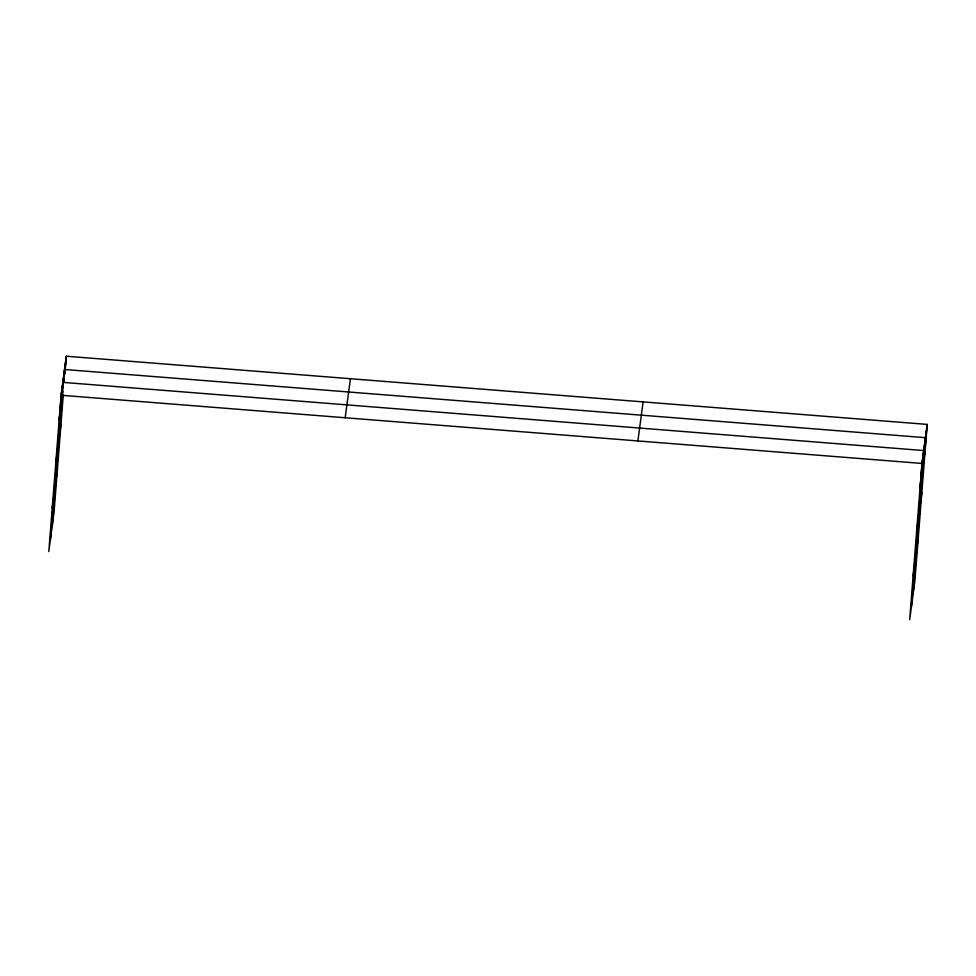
<?xml version="1.0" encoding="UTF-8"?>
<svg xmlns="http://www.w3.org/2000/svg" width="976" height="976" viewBox="0 0 976 976"><rect width="100%" height="100%" fill="white"/><g stroke="black" fill="none" stroke-linecap="round" stroke-linejoin="round"><path stroke-width="0.73" stroke-dasharray="4.88 3.66" d="M63.452 392.742L63.684 389.863"/><path stroke-width="1.46" d="M927.2 424.401L921.978 463.441L909.669 619.784L914.89 580.744L927.2 424.401L66.331 356.216L61.11 395.256L48.8 551.599L54.022 512.559L63.342 394.194M59.426 418.07L61.683 390.961M60 413.775L61.964 388.814M60.292 411.628L62.537 384.52M50.52 538.715L62.025 392.657M62.427 389.034L63.111 380.225M61.439 403.051L62.135 394.231M62.598 388.363L63.403 378.078M61.732 400.904L62.366 394.341M62.647 389.156L63.001 384.739M63.281 382.592L63.977 373.784M52.253 525.832L62.586 394.463L59.133 420.217M63.513 382.714L64.55 369.489L925.419 437.675L913.121 594.018M63.696 381.97L63.928 379.03M64.27 374.625L64.855 367.281M64.514 374.601L65.441 362.852M64.697 373.857L64.928 370.929M65.16 367.989L66.039 358.436M65.404 367.964L65.868 362.096M66.1 359.156L66.331 356.216M920.295 486.255L922.259 461.294M920.588 484.108L922.832 457M921.161 479.826L923.406 452.705M911.389 606.901L923.991 448.411M922.308 471.237L924.272 446.264M922.601 469.09L924.845 441.969M923.76 460.428L925.724 435.467M924.052 458.22L926.309 431.038M924.638 453.803L926.907 426.622M55.73 463.576L60.951 424.536M52.216 508.24L57.438 469.212M345.187 417.752L350.421 378.725M637.889 440.932L643.111 401.905M920.014 488.403L925.236 449.375M916.598 531.761L921.82 492.721M913.085 576.426L918.306 537.398M62.83 382.372L923.699 450.558M61.11 395.256L921.978 463.441"/></g></svg>
